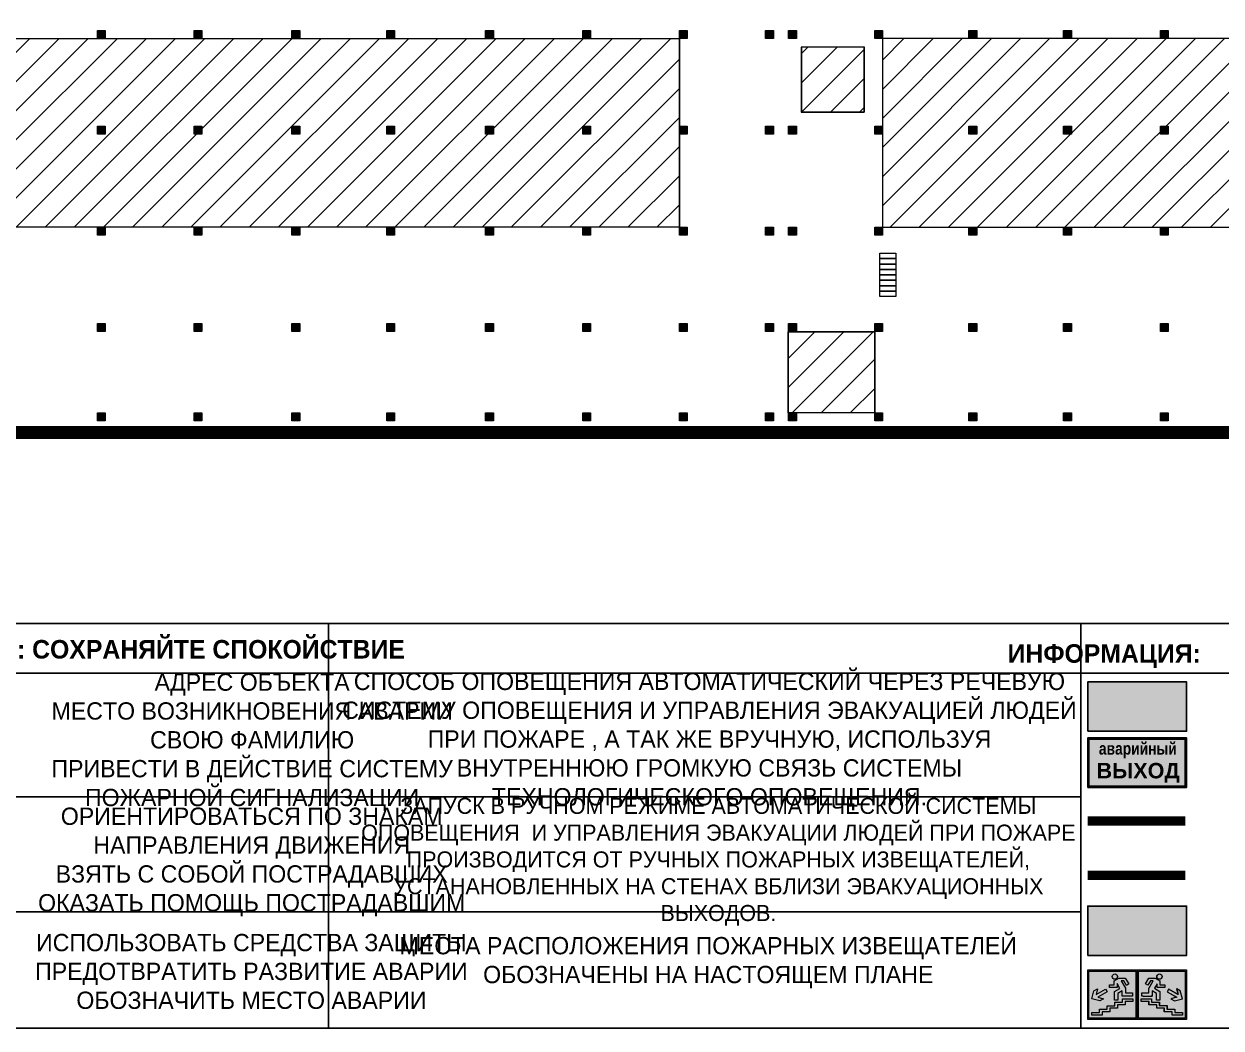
# Model space of a CAD drawing. Header units: millimetres. Extents: x 13810 to 67229, y 12374 to 21950.
# Drawn here: x 29330.1 to 29523.9, y 15361.6 to 15524 of the extents above; entities that cross this region are included whole.
import ezdxf

# ---------------------------------------------------------------- set-up
doc = ezdxf.new("R2010")
doc.units = ezdxf.units.MM
doc.linetypes.add('GOST2.303 4', pattern=[7, 5, -2, 0])
doc.layers.add('План_Штампы', color=7, linetype='Continuous')
doc.styles.add('обычный', font='arial.ttf')

# ---------------------------------------------------------------- blocks, each defined once
blk = doc.blocks.new('A$C41C009D9')
at = {"true_color": 0xffffff}
blk.add_hatch(color=7, dxfattribs=at).paths.add_polyline_path([(0, 8), (-16, 8), (-16, 0), (0, 0)])
h = blk.add_hatch(color=126)
h.dxf.hatch_style = 1
h.paths.add_polyline_path([(-15.8, 7.8), (-15.8, 0.2), (-0.2, 0.2), (-0.2, 7.8)])
at = {"color": 126}
for points in [[(-16, 0), (0, 0), (0, 8), (-16, 8)], [(-16, 0), (0, 0), (0, 8), (-16, 8)], [(-15.8, 7.8), (-0.2, 7.8), (-0.2, 0.2), (-15.8, 0.2)]]:
    blk.add_lwpolyline(points, close=True, dxfattribs=at)
at = {"color": 7, "true_color": 0xffffff, "insert": (-15.8, 7.3), "char_height": 2.5, "width": 15.5999, "attachment_point": 1, "style": 'обычный'}
blk.add_mtext('\\pi1.6133;{\\fArial|b1|i0|c204|p34;\\H0.8x;\\W0.8;аварийный\\H1.25x;\\W1;\\P\\pi1.2327;ВЫХОД}', dxfattribs=at)
blk = doc.blocks.new('A$C32E8229D')
at = {"true_color": 0xffffff}
blk.add_hatch(color=7, dxfattribs=at).paths.add_polyline_path([(0, 0), (0, -8), (16, -8), (16, 0)])
h = blk.add_hatch(color=126)
h.paths.add_polyline_path([(0.2, -0.2), (15.8, -0.2), (15.8, -7.8), (0.2, -7.8)])
h.paths.add_polyline_path([(13.49, -2.05), (12.08, -2.05), (11.37, -2.63, 0.162397), (11.29, -2.84), (11.29, -3.63), (10.35, -3.63), (10.35, -4.05), (11.68, -4.05), (11.68, -3.48), (12.26, -4.28), (11.29, -5.1), (11.29, -6.78), (11.85, -6.78), (11.85, -5.44), (12.8, -4.64), (12.8, -5.94), (14.46, -5.94), (14.46, -5.39), (13.45, -5.39), (13.45, -3.97), (12.46, -2.59), (13.15, -2.59), (13.69, -3.34), (14.18, -3)], flags=16)
h.paths.add_polyline_path([(10.74, -1.82, 1), (11.8, -1.82, 1)], flags=16)
h.paths.add_polyline_path([(9.39, -3.59), (5.99, -3.59), (6.56, -3.03), (5.91, -3.03), (5.1, -3.83), (5.91, -4.64), (6.56, -4.64), (5.99, -4.09), (9.39, -4.09)], flags=16)
h.paths.add_polyline_path([(4.29, -1.08), (1.72, -1.08), (1.72, -6.6), (4.29, -6.6)], flags=16)
at = {"color": 126}
blk.add_lwpolyline([(16, -8), (0, -8), (0, 0), (16, 0)], close=True, dxfattribs=at)
blk = doc.blocks.new('A$C7B4425F7')
at = {"true_color": 0xffffff}
blk.add_hatch(color=7, dxfattribs=at).paths.add_polyline_path([(0, 0), (-16, 0), (-16, -8), (0, -8)])
h = blk.add_hatch(color=126)
h.paths.add_polyline_path([(-0.2, -0.2), (-15.8, -0.2), (-15.8, -7.8), (-0.2, -7.8)])
h.paths.add_polyline_path([(-11.76, -2.03), (-11.76, -3.66), (-11.17, -3.66, -0.568275), (-11.17, -6.18), (-12.58, -6.18), (-12.58, -2.03)], flags=16)
h.paths.add_polyline_path([(-13.33, -4.12, -0.495768), (-13.59, -6.18), (-15.03, -6.18), (-15.03, -2.03), (-13.59, -2.03, -0.487973)], flags=16)
h.paths.add_polyline_path([(-10.25, -2.03), (-9.48, -2.03), (-9.48, -6.18), (-10.25, -6.18)], flags=16)
h.paths.add_polyline_path([(-13.84, -3.69), (-14.24, -3.69), (-14.24, -3.03), (-13.9, -3.03, -0.692621)], flags=0)
h.paths.add_polyline_path([(-9.15, -2.03), (-8.4, -2.03), (-8.04, -3.07), (-7.68, -2.03), (-6.93, -2.03), (-7.64, -4.1), (-6.93, -6.18), (-7.68, -6.18), (-8.04, -5.14), (-8.4, -6.18), (-9.15, -6.18), (-8.44, -4.1)], flags=16)
h.paths.add_polyline_path([(-11.76, -4.46), (-11.42, -4.46, -0.692621), (-11.36, -5.12), (-11.76, -5.12)], flags=0)
h.paths.add_polyline_path([(-13.9, -5.2), (-14.24, -5.2), (-14.24, -4.55), (-13.84, -4.55, -0.708038)], flags=0)
edge = h.paths.add_edge_path(flags=16)
edge.add_ellipse((-5.51, -4.08), major_axis=(0, 2.05), ratio=0.586184, start_angle=0, end_angle=360)
edge = h.paths.add_edge_path(flags=0)
edge.add_ellipse((-5.51, -4.08), major_axis=(0, 1.14), ratio=0.454828, start_angle=0, end_angle=360)
h.paths.add_polyline_path([(-4.13, -4.96, 0.377264), (-3.48, -4.52, 0.0555), (-3.16, -2.03), (-1.66, -2.03), (-1.66, -4.96), (-0.96, -4.96), (-0.96, -7.01), (-1.75, -7.01), (-1.75, -6.18), (-3.3, -6.18), (-3.3, -7.02), (-4.13, -7.02)], flags=16)
h.paths.add_polyline_path([(-2.73, -2.91), (-2.28, -2.91), (-2.28, -4.96), (-3.05, -4.96, 0.079136)], flags=0)
at = {"color": 126}
blk.add_lwpolyline([(-16, -8), (0, -8), (0, 0), (-16, 0)], close=True, dxfattribs=at)
blk = doc.blocks.new('вниз 3')
at = {"lineweight": 0, "true_color": 0xffffff}
h = blk.add_hatch(color=7, dxfattribs=at)
h.dxf.hatch_style = 1
h.paths.add_polyline_path([(40997.5, -4475.69), (40997.25, -4475.28), (40995.76, -4476.15), (40995.97, -4475.23), (40995.39, -4475.56), (40995.05, -4476.83), (40996.33, -4477.17), (40996.91, -4476.83), (40996, -4476.55)], flags=0)
h.paths.add_polyline_path([(40999.81, -4473.95), (41000.22, -4473.95), (41000.64, -4474.67), (41001.03, -4474.43), (41000.46, -4473.49), (41000.42, -4473.49), (40999.43, -4473.49), (40998.68, -4473.92), (40998.68, -4474.57), (40997.88, -4474.57), (40997.88, -4475), (40999.14, -4475), (40999.14, -4474.43), (40999.14, -4474.38), (40999.59, -4475.15), (40998.72, -4475.67), (40998.72, -4477.06), (40999.24, -4477.06), (40999.24, -4475.96), (40999.95, -4475.56), (40999.95, -4476.43), (41001.61, -4476.43), (41001.61, -4475.88), (41000.47, -4475.88), (41000.47, -4475.12)], flags=0)
h.paths.add_polyline_path([(40999.2, -4473.24, 1), (40998.35, -4473.24, 1)], flags=0)
h.paths.add_polyline_path([(41000.46, -4477.26), (41001.69, -4477.26), (41001.69, -4476.84), (41000.03, -4476.84), (41000.03, -4477.39), (40998.78, -4477.39), (40998.78, -4477.95), (40997.53, -4477.95), (40997.53, -4478.5), (40996.29, -4478.5), (40996.29, -4479.06), (40995.05, -4479.06), (40995.05, -4479.48), (40995.29, -4479.48), (40996.72, -4479.48), (40996.72, -4478.92), (40997.97, -4478.92), (40997.97, -4478.36), (40999.2, -4478.36), (40999.2, -4477.81), (41000.46, -4477.81)], flags=0)
h.paths.add_polyline_path([(41002.37, -4472.17), (40994.37, -4472.17), (40994.37, -4480.17), (41002.37, -4480.17)])
h.paths.add_polyline_path([(41002.16, -4479.96), (40994.57, -4479.96), (40994.57, -4472.37), (41002.16, -4472.37)], flags=16)
h.paths.add_polyline_path([(41001.61, -4475.88), (41001.61, -4476.43), (40999.95, -4476.43), (40999.95, -4475.56), (40999.24, -4475.96), (40999.24, -4477.06), (40998.72, -4477.06), (40998.72, -4475.67), (40999.59, -4475.15), (40999.14, -4474.38), (40999.14, -4474.43), (40999.14, -4475), (40997.88, -4475), (40997.88, -4474.57), (40998.68, -4474.57), (40998.68, -4473.92), (40999.43, -4473.49), (41000.42, -4473.49), (41000.46, -4473.49), (41001.03, -4474.43), (41000.64, -4474.67), (41000.22, -4473.95), (40999.81, -4473.95), (41000.47, -4475.12), (41000.47, -4475.88)], flags=0)
h.paths.add_polyline_path([(41001.69, -4476.84), (41001.69, -4477.26), (41000.46, -4477.26), (41000.46, -4477.81), (40999.2, -4477.81), (40999.2, -4478.36), (40997.97, -4478.36), (40997.97, -4478.92), (40996.72, -4478.92), (40996.72, -4479.48), (40995.05, -4479.48), (40995.05, -4479.06), (40996.29, -4479.06), (40996.29, -4478.5), (40997.53, -4478.5), (40997.53, -4477.95), (40998.78, -4477.95), (40998.78, -4477.39), (41000.03, -4477.39), (41000.03, -4476.84)], flags=0)
h.paths.add_polyline_path([(40998.35, -4473.24, -1), (40999.2, -4473.24, -1)], flags=0)
h.paths.add_polyline_path([(40997.5, -4475.69), (40996, -4476.55), (40996.91, -4476.83), (40996.33, -4477.17), (40995.05, -4476.83), (40995.39, -4475.56), (40995.97, -4475.23), (40995.76, -4476.15), (40997.25, -4475.28)], flags=0)
at = {"lineweight": 0}
h = blk.add_hatch(color=126, dxfattribs=at)
h.dxf.hatch_style = 1
h.paths.add_polyline_path([(41002.16, -4472.37), (40994.57, -4472.37), (40994.57, -4479.96), (41002.16, -4479.96)])
h.paths.add_polyline_path([(40995.97, -4475.23), (40995.76, -4476.15), (40997.25, -4475.28), (40997.5, -4475.69), (40996, -4476.55), (40996.91, -4476.83), (40996.33, -4477.17), (40995.05, -4476.83), (40995.39, -4475.56)], flags=16)
h.paths.add_polyline_path([(40997.88, -4474.57), (40998.68, -4474.57), (40998.68, -4473.92), (40999.43, -4473.49), (41000.42, -4473.49), (41000.46, -4473.49), (41001.03, -4474.43), (41000.64, -4474.67), (41000.22, -4473.95), (40999.81, -4473.95), (41000.47, -4475.12), (41000.47, -4475.88), (41001.61, -4475.88), (41001.61, -4476.43), (40999.95, -4476.43), (40999.95, -4475.56), (40999.24, -4475.96), (40999.24, -4477.06), (40998.72, -4477.06), (40998.72, -4475.67), (40999.59, -4475.15), (40999.14, -4474.38), (40999.14, -4474.43), (40999.14, -4475), (40997.88, -4475)], flags=16)
h.paths.add_polyline_path([(40998.35, -4473.24, -1), (40999.2, -4473.24, -1)], flags=16)
h.paths.add_polyline_path([(40997.53, -4477.95), (40998.78, -4477.95), (40998.78, -4477.39), (41000.03, -4477.39), (41000.03, -4476.84), (41001.69, -4476.84), (41001.69, -4477.26), (41000.46, -4477.26), (41000.46, -4477.81), (40999.2, -4477.81), (40999.2, -4478.36), (40997.97, -4478.36), (40997.97, -4478.92), (40996.72, -4478.92), (40996.72, -4479.48), (40995.05, -4479.48), (40995.05, -4479.06), (40996.29, -4479.06), (40996.29, -4478.5), (40997.53, -4478.5)], flags=16)
at = {"lineweight": 0, "true_color": 0xffffff}
h = blk.add_hatch(color=7, dxfattribs=at)
h.dxf.hatch_style = 1
h.paths.add_polyline_path([(40999.2, -4473.24, 1), (40998.35, -4473.24, 1)])
h.paths.add_polyline_path([(40999.81, -4473.95), (41000.22, -4473.95), (41000.64, -4474.67), (41001.03, -4474.43), (41000.46, -4473.49), (41000.42, -4473.49), (40999.43, -4473.49), (40998.68, -4473.92), (40998.68, -4474.57), (40997.88, -4474.57), (40997.88, -4475), (40999.14, -4475), (40999.14, -4474.43), (40999.14, -4474.38), (40999.59, -4475.15), (40998.72, -4475.67), (40998.72, -4477.06), (40999.24, -4477.06), (40999.24, -4475.96), (40999.95, -4475.56), (40999.95, -4476.43), (41001.61, -4476.43), (41001.61, -4475.88), (41000.47, -4475.88), (41000.47, -4475.12)])
h.paths.add_polyline_path([(40999.2, -4477.81), (41000.46, -4477.81), (41000.46, -4477.26), (41001.69, -4477.26), (41001.69, -4476.84), (41000.03, -4476.84), (41000.03, -4477.39), (40998.78, -4477.39), (40998.78, -4477.95), (40997.53, -4477.95), (40997.53, -4478.5), (40996.29, -4478.5), (40996.29, -4479.06), (40995.05, -4479.06), (40995.05, -4479.48), (40995.29, -4479.48), (40996.72, -4479.48), (40996.72, -4478.92), (40997.97, -4478.92), (40997.97, -4478.36), (40999.2, -4478.36)])
h.paths.add_polyline_path([(40997.5, -4475.69), (40997.25, -4475.28), (40995.76, -4476.15), (40995.97, -4475.23), (40995.39, -4475.56), (40995.05, -4476.83), (40996.33, -4477.17), (40996.91, -4476.83), (40996, -4476.55)])
at = {"color": 126, "lineweight": 0}
for points in [[(40994.37, -4472.17), (41002.37, -4472.17), (41002.37, -4480.17), (40994.37, -4480.17)], [(40994.57, -4472.37), (41002.16, -4472.37), (41002.16, -4479.96), (40994.57, -4479.96)]]:
    blk.add_lwpolyline(points, close=True, dxfattribs=at)
for points in [[(40999.14, -4474.43), (40999.14, -4475), (40997.88, -4475), (40997.88, -4474.57), (40998.68, -4474.57), (40998.68, -4473.92), (40999.43, -4473.49), (41000.42, -4473.49), (41000.46, -4473.49), (41001.03, -4474.43), (41000.64, -4474.67), (41000.22, -4473.95), (40999.81, -4473.95), (41000.47, -4475.12), (41000.47, -4475.88), (41001.61, -4475.88), (41001.61, -4476.43), (40999.95, -4476.43), (40999.95, -4475.56), (40999.24, -4475.96), (40999.24, -4477.06), (40998.72, -4477.06), (40998.72, -4475.67), (40999.59, -4475.15), (40999.14, -4474.38), (40999.14, -4474.43)], [(40995.05, -4476.83), (40995.39, -4475.56), (40995.97, -4475.23), (40995.76, -4476.15), (40997.25, -4475.28), (40997.5, -4475.69), (40996, -4476.55), (40996.91, -4476.83), (40996.33, -4477.17), (40995.05, -4476.83)], [(40995.29, -4479.48), (40995.05, -4479.48), (40995.05, -4479.06), (40996.29, -4479.06), (40996.29, -4478.5), (40997.53, -4478.5), (40997.53, -4477.95), (40998.78, -4477.95), (40998.78, -4477.39), (41000.03, -4477.39), (41000.03, -4476.84), (41001.69, -4476.84), (41001.69, -4477.26), (41000.46, -4477.26), (41000.46, -4477.81), (40999.2, -4477.81), (40999.2, -4478.36), (40997.97, -4478.36), (40997.97, -4478.92), (40996.72, -4478.92), (40996.72, -4479.48), (40995.05, -4479.48)]]:
    blk.add_lwpolyline(points, dxfattribs=at)
blk.add_circle((40998.77, -4473.24), 0.426, dxfattribs=at)
blk = doc.blocks.new('вниз')
at = {"lineweight": 0, "true_color": 0xffffff}
h = blk.add_hatch(color=7, dxfattribs=at)
h.dxf.hatch_style = 1
h.paths.add_polyline_path([(40994.51, -4472.22), (40986.51, -4472.22), (40986.51, -4480.22), (40994.51, -4480.22)])
h.paths.add_polyline_path([(40994.31, -4472.42), (40994.31, -4480.01), (40986.71, -4480.01), (40986.71, -4472.42)], flags=16)
h.paths.add_polyline_path([(40988.43, -4473.53), (40989.43, -4473.53), (40990.19, -4473.96), (40990.19, -4474.6), (40991, -4474.6), (40991, -4475.06), (40989.73, -4475.06), (40989.73, -4474.46), (40989.3, -4475.18), (40990.17, -4475.7), (40990.17, -4477.11), (40989.63, -4477.11), (40989.63, -4476.01), (40988.94, -4475.59), (40988.94, -4476.46), (40988.94, -4476.46), (40987.47, -4476.46), (40987.26, -4476.46), (40987.26, -4475.92), (40988.4, -4475.92), (40988.4, -4475.2), (40989.1, -4473.99), (40988.66, -4473.99), (40988.24, -4474.7), (40987.86, -4474.47), (40988.41, -4473.56)], flags=0)
h.paths.add_polyline_path([(40990.55, -4473.29, -1), (40989.69, -4473.29, -1)], flags=0)
h.paths.add_polyline_path([(40988.85, -4476.89), (40988.85, -4477.43), (40990.1, -4477.43), (40990.1, -4477.99), (40991.34, -4477.99), (40991.34, -4478.54), (40992.59, -4478.54), (40992.59, -4479.09), (40993.83, -4479.09), (40993.83, -4479.52), (40992.17, -4479.52), (40992.17, -4478.97), (40990.91, -4478.97), (40990.91, -4478.41), (40989.68, -4478.41), (40989.68, -4477.86), (40988.43, -4477.86), (40988.43, -4477.31), (40987.6, -4477.31), (40987.18, -4477.31), (40987.18, -4476.89)], flags=0)
h.paths.add_polyline_path([(40991.61, -4475.33), (40993.12, -4476.2), (40992.9, -4475.27), (40993.48, -4475.6), (40993.83, -4476.88), (40992.56, -4477.22), (40991.97, -4476.88), (40992.9, -4476.61), (40991.38, -4475.74), (40991.58, -4475.39)], flags=0)
h.paths.add_polyline_path([(40990.19, -4473.96), (40989.43, -4473.53), (40988.43, -4473.53), (40988.41, -4473.56), (40987.86, -4474.47), (40988.24, -4474.7), (40988.66, -4473.99), (40989.1, -4473.99), (40988.4, -4475.2), (40988.4, -4475.92), (40987.26, -4475.92), (40987.26, -4476.46), (40987.47, -4476.46), (40988.94, -4476.46), (40988.94, -4476.27), (40988.94, -4475.59), (40989.63, -4476.01), (40989.63, -4477.11), (40990.17, -4477.11), (40990.17, -4475.7), (40989.3, -4475.18), (40989.73, -4474.46), (40989.73, -4475.06), (40991, -4475.06), (40991, -4474.6), (40990.19, -4474.6)], flags=0)
h.paths.add_polyline_path([(40990.55, -4473.29, 1), (40989.69, -4473.29, 1)], flags=0)
h.paths.add_polyline_path([(40991.61, -4475.33), (40991.58, -4475.39), (40991.38, -4475.74), (40992.9, -4476.61), (40991.97, -4476.88), (40992.56, -4477.22), (40993.83, -4476.88), (40993.48, -4475.6), (40992.9, -4475.27), (40993.12, -4476.2)], flags=0)
h.paths.add_polyline_path([(40990.1, -4477.43), (40988.85, -4477.43), (40988.85, -4476.89), (40987.18, -4476.89), (40987.18, -4477.31), (40987.6, -4477.31), (40988.43, -4477.31), (40988.43, -4477.86), (40989.68, -4477.86), (40989.68, -4478.41), (40990.91, -4478.41), (40990.91, -4478.97), (40992.17, -4478.97), (40992.17, -4479.52), (40993.83, -4479.52), (40993.83, -4479.09), (40992.59, -4479.09), (40992.59, -4478.54), (40991.34, -4478.54), (40991.34, -4477.99), (40990.1, -4477.99)], flags=0)
at = {"lineweight": 0}
h = blk.add_hatch(color=126, dxfattribs=at)
h.dxf.hatch_style = 1
h.paths.add_polyline_path([(40994.31, -4472.42), (40986.71, -4472.42), (40986.71, -4480.01), (40994.31, -4480.01)])
h.paths.add_polyline_path([(40988.43, -4473.53), (40989.43, -4473.53), (40990.19, -4473.96), (40990.19, -4474.6), (40991, -4474.6), (40991, -4475.06), (40989.73, -4475.06), (40989.73, -4474.46), (40989.3, -4475.18), (40990.17, -4475.7), (40990.17, -4477.11), (40989.63, -4477.11), (40989.63, -4476.01), (40988.94, -4475.59), (40988.94, -4476.46), (40988.94, -4476.46), (40987.47, -4476.46), (40987.26, -4476.46), (40987.26, -4475.92), (40988.4, -4475.92), (40988.4, -4475.2), (40989.1, -4473.99), (40988.66, -4473.99), (40988.24, -4474.7), (40987.86, -4474.47), (40988.41, -4473.56)], flags=16)
h.paths.add_polyline_path([(40990.55, -4473.29, -1), (40989.69, -4473.29, -1)], flags=16)
h.paths.add_polyline_path([(40988.85, -4476.89), (40988.85, -4477.43), (40990.1, -4477.43), (40990.1, -4477.99), (40991.34, -4477.99), (40991.34, -4478.54), (40992.59, -4478.54), (40992.59, -4479.09), (40993.83, -4479.09), (40993.83, -4479.52), (40992.17, -4479.52), (40992.17, -4478.97), (40990.91, -4478.97), (40990.91, -4478.41), (40989.68, -4478.41), (40989.68, -4477.86), (40988.43, -4477.86), (40988.43, -4477.31), (40987.6, -4477.31), (40987.18, -4477.31), (40987.18, -4476.89)], flags=16)
h.paths.add_polyline_path([(40991.61, -4475.33), (40993.12, -4476.2), (40992.9, -4475.27), (40993.48, -4475.6), (40993.83, -4476.88), (40992.56, -4477.22), (40991.97, -4476.88), (40992.9, -4476.61), (40991.38, -4475.74), (40991.58, -4475.39)], flags=16)
at = {"lineweight": 0, "true_color": 0xffffff}
h = blk.add_hatch(color=7, dxfattribs=at)
h.dxf.hatch_style = 1
h.paths.add_polyline_path([(40989.73, -4474.46), (40989.73, -4475.06), (40991, -4475.06), (40991, -4474.6), (40990.19, -4474.6), (40990.19, -4473.96), (40989.43, -4473.53), (40988.43, -4473.53), (40988.41, -4473.56), (40987.86, -4474.47), (40988.24, -4474.7), (40988.66, -4473.99), (40989.1, -4473.99), (40988.4, -4475.2), (40988.4, -4475.92), (40987.26, -4475.92), (40987.26, -4476.46), (40987.47, -4476.46), (40988.94, -4476.46), (40988.94, -4475.59), (40989.63, -4476.01), (40989.63, -4477.11), (40990.17, -4477.11), (40990.17, -4475.7), (40989.3, -4475.18)])
h.paths.add_polyline_path([(40989.69, -4473.29, 1), (40990.55, -4473.29, 1)])
h.paths.add_polyline_path([(40991.61, -4475.33), (40991.58, -4475.39), (40991.38, -4475.74), (40992.9, -4476.61), (40991.97, -4476.88), (40992.56, -4477.22), (40993.83, -4476.88), (40993.48, -4475.6), (40992.9, -4475.27), (40993.12, -4476.2)])
h.paths.add_polyline_path([(40990.1, -4477.43), (40988.85, -4477.43), (40988.85, -4476.89), (40987.18, -4476.89), (40987.18, -4477.31), (40987.6, -4477.31), (40988.43, -4477.31), (40988.43, -4477.86), (40989.68, -4477.86), (40989.68, -4478.41), (40990.91, -4478.41), (40990.91, -4478.97), (40992.17, -4478.97), (40992.17, -4479.52), (40993.83, -4479.52), (40993.83, -4479.09), (40992.59, -4479.09), (40992.59, -4478.54), (40991.34, -4478.54), (40991.34, -4477.99), (40990.1, -4477.99)])
at = {"color": 126, "lineweight": 0}
for points in [[(40986.51, -4472.22), (40994.51, -4472.22), (40994.51, -4480.22), (40986.51, -4480.22)], [(40986.71, -4472.42), (40994.31, -4472.42), (40994.31, -4480.01), (40986.71, -4480.01)]]:
    blk.add_lwpolyline(points, close=True, dxfattribs=at)
for points in [[(40987.47, -4476.46), (40987.26, -4476.46), (40987.26, -4475.92), (40988.4, -4475.92), (40988.4, -4475.2), (40989.1, -4473.99), (40988.66, -4473.99), (40988.24, -4474.7), (40987.86, -4474.47), (40988.41, -4473.56), (40988.43, -4473.53), (40989.43, -4473.53), (40990.19, -4473.96), (40990.19, -4474.6), (40991, -4474.6), (40991, -4475.06), (40989.73, -4475.06), (40989.73, -4474.46), (40989.3, -4475.18), (40990.17, -4475.7), (40990.17, -4477.11), (40989.63, -4477.11), (40989.63, -4476.01), (40988.94, -4475.59), (40988.94, -4476.46)], [(40987.47, -4476.46), (40988.94, -4476.46), (40988.94, -4476.27)], [(40991.58, -4475.39), (40991.38, -4475.74), (40992.9, -4476.61), (40991.97, -4476.88), (40992.56, -4477.22), (40993.83, -4476.88), (40993.48, -4475.6), (40992.9, -4475.27), (40993.12, -4476.2), (40991.61, -4475.33), (40991.58, -4475.39)], [(40987.6, -4477.31), (40987.18, -4477.31), (40987.18, -4476.89), (40988.85, -4476.89), (40988.85, -4477.43), (40990.1, -4477.43), (40990.1, -4477.99), (40991.34, -4477.99), (40991.34, -4478.54), (40992.59, -4478.54), (40992.59, -4479.09), (40993.83, -4479.09), (40993.83, -4479.52), (40992.17, -4479.52), (40992.17, -4478.97), (40990.91, -4478.97), (40990.91, -4478.41), (40989.68, -4478.41), (40989.68, -4477.86), (40988.43, -4477.86), (40988.43, -4477.31), (40987.6, -4477.31)]]:
    blk.add_lwpolyline(points, dxfattribs=at)
blk.add_circle((40990.12, -4473.29), 0.432, dxfattribs=at)

msp = doc.modelspace()

# ---------------------------------------------------------------- hatches: boundary and pattern name
at = {"lineweight": 0, "true_color": 0x000000}
h = msp.add_hatch(dxfattribs=at)
h.set_pattern_fill('ANSI31', color=18, scale=1.05, angle=180)
h.set_pattern_definition([(225, (46320.227, 24066.8712), (2.35731723, -2.35731723), [])])
h.paths.add_polyline_path([(29612.09, 15475.53), (29612.09, 15463.7), (29625.72, 15463.7), (29625.72, 15475.53)])
h.paths.add_polyline_path([(29625.72, 15569.42), (29625.72, 15601.91), (29592.83, 15601.91), (29592.83, 15569.42)])
h.paths.add_polyline_path([(29561.74, 15463.34), (29575.34, 15463.34), (29575.34, 15475.53), (29561.74, 15475.53)])
h.paths.add_polyline_path([(29469.05, 15521.67), (29469.05, 15491.13), (29561.74, 15491.13), (29561.74, 15521.67)])
h.paths.add_polyline_path([(29467.76, 15461.12), (29467.76, 15474.24), (29453.81, 15474.24), (29453.81, 15461.12)])
h.paths.add_polyline_path([(29455.93, 15520.28), (29455.93, 15509.78), (29466.09, 15509.78), (29466.09, 15520.28)])
h.paths.add_polyline_path([(29454.77, 15572.07), (29466.59, 15572.07), (29466.59, 15583.3), (29454.77, 15583.3)])
h.paths.add_polyline_path([(29454.77, 15603.15), (29466.59, 15603.15), (29466.59, 15614.39), (29454.77, 15614.39)])
h.paths.add_polyline_path([(29343.26, 15600.61), (29343.26, 15570.71), (29436.15, 15570.71), (29436.15, 15600.61)])
h.paths.add_polyline_path([(29327.99, 15521.67), (29327.99, 15491.13), (29436.15, 15491.13), (29436.15, 15521.67)])
h.paths.add_polyline_path([(29279.99, 15491.13), (29294.84, 15491.13), (29294.84, 15521.67), (29279.99, 15521.67)])
h.paths.add_polyline_path([(29202.12, 15600.61), (29202.12, 15570.71), (29294.84, 15570.71), (29294.84, 15600.61)])
at = {"lineweight": 0}
h = msp.add_hatch(color=256, dxfattribs=at)
h.dxf.hatch_style = 1
h.paths.add_polyline_path([(29342.03, 15522.98), (29342.03, 15521.68), (29343.31, 15521.68), (29343.31, 15522.98)])
h = msp.add_hatch(color=256, dxfattribs=at)
h.dxf.hatch_style = 1
h.paths.add_polyline_path([(29357.67, 15522.98), (29357.67, 15521.68), (29358.95, 15521.68), (29358.95, 15522.98)])
h = msp.add_hatch(color=256, dxfattribs=at)
h.dxf.hatch_style = 1
h.paths.add_polyline_path([(29373.49, 15522.98), (29373.49, 15521.68), (29374.77, 15521.68), (29374.77, 15522.98)])
h = msp.add_hatch(color=256, dxfattribs=at)
h.dxf.hatch_style = 1
h.paths.add_polyline_path([(29388.85, 15522.98), (29388.85, 15521.68), (29390.13, 15521.68), (29390.13, 15522.98)])
h = msp.add_hatch(color=256, dxfattribs=at)
h.dxf.hatch_style = 1
h.paths.add_polyline_path([(29404.82, 15522.98), (29404.82, 15521.68), (29406.11, 15521.68), (29406.11, 15522.98)])
h = msp.add_hatch(color=256, dxfattribs=at)
h.dxf.hatch_style = 1
h.paths.add_polyline_path([(29420.57, 15522.98), (29420.57, 15521.68), (29421.85, 15521.68), (29421.85, 15522.98)])
h = msp.add_hatch(color=256, dxfattribs=at)
h.dxf.hatch_style = 1
h.paths.add_polyline_path([(29436.2, 15522.98), (29436.2, 15521.68), (29437.48, 15521.68), (29437.48, 15522.98)])
h = msp.add_hatch(color=256, dxfattribs=at)
h.dxf.hatch_style = 1
h.paths.add_polyline_path([(29450.16, 15522.98), (29450.16, 15521.68), (29451.44, 15521.68), (29451.44, 15522.98)])
h = msp.add_hatch(color=256, dxfattribs=at)
h.dxf.hatch_style = 1
h.paths.add_polyline_path([(29453.86, 15522.98), (29453.86, 15521.68), (29455.14, 15521.68), (29455.14, 15522.98)])
h = msp.add_hatch(color=256, dxfattribs=at)
h.dxf.hatch_style = 1
h.paths.add_polyline_path([(29467.81, 15522.98), (29467.81, 15521.68), (29469.1, 15521.68), (29469.1, 15522.98)])
h = msp.add_hatch(color=256, dxfattribs=at)
h.dxf.hatch_style = 1
h.paths.add_polyline_path([(29483.06, 15522.98), (29483.06, 15521.68), (29484.34, 15521.68), (29484.34, 15522.98)])
h = msp.add_hatch(color=256, dxfattribs=at)
h.dxf.hatch_style = 1
h.paths.add_polyline_path([(29498.39, 15522.98), (29498.39, 15521.68), (29499.67, 15521.68), (29499.67, 15522.98)])
h = msp.add_hatch(color=256, dxfattribs=at)
h.dxf.hatch_style = 1
h.paths.add_polyline_path([(29514.05, 15522.98), (29514.05, 15521.68), (29515.33, 15521.68), (29515.33, 15522.98)])
h = msp.add_hatch(color=256, dxfattribs=at)
h.dxf.hatch_style = 1
h.paths.add_polyline_path([(29342.03, 15507.49), (29342.03, 15506.19), (29343.31, 15506.19), (29343.31, 15507.49)])
h = msp.add_hatch(color=256, dxfattribs=at)
h.dxf.hatch_style = 1
h.paths.add_polyline_path([(29357.67, 15507.49), (29357.67, 15506.19), (29358.95, 15506.19), (29358.95, 15507.49)])
h = msp.add_hatch(color=256, dxfattribs=at)
h.dxf.hatch_style = 1
h.paths.add_polyline_path([(29373.49, 15507.49), (29373.49, 15506.19), (29374.77, 15506.19), (29374.77, 15507.49)])
h = msp.add_hatch(color=256, dxfattribs=at)
h.dxf.hatch_style = 1
h.paths.add_polyline_path([(29388.85, 15507.49), (29388.85, 15506.19), (29390.13, 15506.19), (29390.13, 15507.49)])
h = msp.add_hatch(color=256, dxfattribs=at)
h.dxf.hatch_style = 1
h.paths.add_polyline_path([(29404.82, 15507.49), (29404.82, 15506.19), (29406.11, 15506.19), (29406.11, 15507.49)])
h = msp.add_hatch(color=256, dxfattribs=at)
h.dxf.hatch_style = 1
h.paths.add_polyline_path([(29420.57, 15507.49), (29420.57, 15506.19), (29421.85, 15506.19), (29421.85, 15507.49)])
h = msp.add_hatch(color=256, dxfattribs=at)
h.dxf.hatch_style = 1
h.paths.add_polyline_path([(29436.2, 15507.49), (29436.2, 15506.19), (29437.48, 15506.19), (29437.48, 15507.49)])
h = msp.add_hatch(color=256, dxfattribs=at)
h.dxf.hatch_style = 1
h.paths.add_polyline_path([(29450.16, 15507.49), (29450.16, 15506.19), (29451.44, 15506.19), (29451.44, 15507.49)])
h = msp.add_hatch(color=256, dxfattribs=at)
h.dxf.hatch_style = 1
h.paths.add_polyline_path([(29453.86, 15507.49), (29453.86, 15506.19), (29455.14, 15506.19), (29455.14, 15507.49)])
h = msp.add_hatch(color=256, dxfattribs=at)
h.dxf.hatch_style = 1
h.paths.add_polyline_path([(29467.81, 15507.49), (29467.81, 15506.19), (29469.1, 15506.19), (29469.1, 15507.49)])
h = msp.add_hatch(color=256, dxfattribs=at)
h.dxf.hatch_style = 1
h.paths.add_polyline_path([(29483.06, 15507.49), (29483.06, 15506.19), (29484.34, 15506.19), (29484.34, 15507.49)])
h = msp.add_hatch(color=256, dxfattribs=at)
h.dxf.hatch_style = 1
h.paths.add_polyline_path([(29498.39, 15507.49), (29498.39, 15506.19), (29499.67, 15506.19), (29499.67, 15507.49)])
h = msp.add_hatch(color=256, dxfattribs=at)
h.dxf.hatch_style = 1
h.paths.add_polyline_path([(29514.05, 15507.49), (29514.05, 15506.19), (29515.33, 15506.19), (29515.33, 15507.49)])
h = msp.add_hatch(color=256, dxfattribs=at)
h.dxf.hatch_style = 1
h.paths.add_polyline_path([(29342.03, 15491.13), (29342.03, 15489.84), (29343.31, 15489.84), (29343.31, 15491.13)])
h = msp.add_hatch(color=256, dxfattribs=at)
h.dxf.hatch_style = 1
h.paths.add_polyline_path([(29357.67, 15491.13), (29357.67, 15489.84), (29358.95, 15489.84), (29358.95, 15491.13)])
h = msp.add_hatch(color=256, dxfattribs=at)
h.dxf.hatch_style = 1
h.paths.add_polyline_path([(29373.49, 15491.13), (29373.49, 15489.84), (29374.77, 15489.84), (29374.77, 15491.13)])
h = msp.add_hatch(color=256, dxfattribs=at)
h.dxf.hatch_style = 1
h.paths.add_polyline_path([(29388.85, 15491.13), (29388.85, 15489.84), (29390.13, 15489.84), (29390.13, 15491.13)])
h = msp.add_hatch(color=256, dxfattribs=at)
h.dxf.hatch_style = 1
h.paths.add_polyline_path([(29404.82, 15491.13), (29404.82, 15489.84), (29406.11, 15489.84), (29406.11, 15491.13)])
h = msp.add_hatch(color=256, dxfattribs=at)
h.dxf.hatch_style = 1
h.paths.add_polyline_path([(29420.57, 15491.13), (29420.57, 15489.84), (29421.85, 15489.84), (29421.85, 15491.13)])
h = msp.add_hatch(color=256, dxfattribs=at)
h.dxf.hatch_style = 1
h.paths.add_polyline_path([(29436.2, 15491.13), (29436.2, 15489.84), (29437.48, 15489.84), (29437.48, 15491.13)])
h = msp.add_hatch(color=256, dxfattribs=at)
h.dxf.hatch_style = 1
h.paths.add_polyline_path([(29450.16, 15491.13), (29450.16, 15489.84), (29451.44, 15489.84), (29451.44, 15491.13)])
h = msp.add_hatch(color=256, dxfattribs=at)
h.dxf.hatch_style = 1
h.paths.add_polyline_path([(29453.86, 15491.13), (29453.86, 15489.84), (29455.14, 15489.84), (29455.14, 15491.13)])
h = msp.add_hatch(color=256, dxfattribs=at)
h.dxf.hatch_style = 1
h.paths.add_polyline_path([(29467.81, 15491.13), (29467.81, 15489.84), (29469.1, 15489.84), (29469.1, 15491.13)])
h = msp.add_hatch(color=256, dxfattribs=at)
h.dxf.hatch_style = 1
h.paths.add_polyline_path([(29483.06, 15491.13), (29483.06, 15489.84), (29484.34, 15489.84), (29484.34, 15491.13)])
h = msp.add_hatch(color=256, dxfattribs=at)
h.dxf.hatch_style = 1
h.paths.add_polyline_path([(29498.39, 15491.13), (29498.39, 15489.84), (29499.67, 15489.84), (29499.67, 15491.13)])
h = msp.add_hatch(color=256, dxfattribs=at)
h.dxf.hatch_style = 1
h.paths.add_polyline_path([(29514.05, 15491.13), (29514.05, 15489.84), (29515.33, 15489.84), (29515.33, 15491.13)])
h = msp.add_hatch(color=256, dxfattribs=at)
h.dxf.hatch_style = 1
h.paths.add_polyline_path([(29342.03, 15475.54), (29342.03, 15474.25), (29343.31, 15474.25), (29343.31, 15475.54)])
h = msp.add_hatch(color=256, dxfattribs=at)
h.dxf.hatch_style = 1
h.paths.add_polyline_path([(29357.67, 15475.54), (29357.67, 15474.25), (29358.95, 15474.25), (29358.95, 15475.54)])
h = msp.add_hatch(color=256, dxfattribs=at)
h.dxf.hatch_style = 1
h.paths.add_polyline_path([(29373.49, 15475.54), (29373.49, 15474.25), (29374.77, 15474.25), (29374.77, 15475.54)])
h = msp.add_hatch(color=256, dxfattribs=at)
h.dxf.hatch_style = 1
h.paths.add_polyline_path([(29388.85, 15475.54), (29388.85, 15474.25), (29390.13, 15474.25), (29390.13, 15475.54)])
h = msp.add_hatch(color=256, dxfattribs=at)
h.dxf.hatch_style = 1
h.paths.add_polyline_path([(29404.82, 15475.54), (29404.82, 15474.25), (29406.11, 15474.25), (29406.11, 15475.54)])
h = msp.add_hatch(color=256, dxfattribs=at)
h.dxf.hatch_style = 1
h.paths.add_polyline_path([(29420.57, 15475.54), (29420.57, 15474.25), (29421.85, 15474.25), (29421.85, 15475.54)])
h = msp.add_hatch(color=256, dxfattribs=at)
h.dxf.hatch_style = 1
h.paths.add_polyline_path([(29436.2, 15475.54), (29436.2, 15474.25), (29437.48, 15474.25), (29437.48, 15475.54)])
h = msp.add_hatch(color=256, dxfattribs=at)
h.dxf.hatch_style = 1
h.paths.add_polyline_path([(29450.16, 15475.54), (29450.16, 15474.25), (29451.44, 15474.25), (29451.44, 15475.54)])
h = msp.add_hatch(color=256, dxfattribs=at)
h.dxf.hatch_style = 1
h.paths.add_polyline_path([(29453.86, 15475.54), (29453.86, 15474.25), (29455.14, 15474.25), (29455.14, 15475.54)])
h = msp.add_hatch(color=256, dxfattribs=at)
h.dxf.hatch_style = 1
h.paths.add_polyline_path([(29467.81, 15475.54), (29467.81, 15474.25), (29469.1, 15474.25), (29469.1, 15475.54)])
h = msp.add_hatch(color=256, dxfattribs=at)
h.dxf.hatch_style = 1
h.paths.add_polyline_path([(29483.06, 15475.54), (29483.06, 15474.25), (29484.34, 15474.25), (29484.34, 15475.54)])
h = msp.add_hatch(color=256, dxfattribs=at)
h.dxf.hatch_style = 1
h.paths.add_polyline_path([(29498.39, 15475.54), (29498.39, 15474.25), (29499.67, 15474.25), (29499.67, 15475.54)])
h = msp.add_hatch(color=256, dxfattribs=at)
h.dxf.hatch_style = 1
h.paths.add_polyline_path([(29514.05, 15475.54), (29514.05, 15474.25), (29515.33, 15474.25), (29515.33, 15475.54)])
h = msp.add_hatch(color=256, dxfattribs=at)
h.dxf.hatch_style = 1
h.paths.add_polyline_path([(29342.03, 15461.13), (29342.03, 15459.84), (29343.31, 15459.84), (29343.31, 15461.13)])
h = msp.add_hatch(color=256, dxfattribs=at)
h.dxf.hatch_style = 1
h.paths.add_polyline_path([(29357.67, 15461.13), (29357.67, 15459.84), (29358.95, 15459.84), (29358.95, 15461.13)])
h = msp.add_hatch(color=256, dxfattribs=at)
h.dxf.hatch_style = 1
h.paths.add_polyline_path([(29373.49, 15461.13), (29373.49, 15459.84), (29374.77, 15459.84), (29374.77, 15461.13)])
h = msp.add_hatch(color=256, dxfattribs=at)
h.dxf.hatch_style = 1
h.paths.add_polyline_path([(29388.85, 15461.13), (29388.85, 15459.84), (29390.13, 15459.84), (29390.13, 15461.13)])
h = msp.add_hatch(color=256, dxfattribs=at)
h.dxf.hatch_style = 1
h.paths.add_polyline_path([(29404.82, 15461.13), (29404.82, 15459.84), (29406.11, 15459.84), (29406.11, 15461.13)])
h = msp.add_hatch(color=256, dxfattribs=at)
h.dxf.hatch_style = 1
h.paths.add_polyline_path([(29420.57, 15461.13), (29420.57, 15459.84), (29421.85, 15459.84), (29421.85, 15461.13)])
h = msp.add_hatch(color=256, dxfattribs=at)
h.dxf.hatch_style = 1
h.paths.add_polyline_path([(29436.2, 15461.13), (29436.2, 15459.84), (29437.48, 15459.84), (29437.48, 15461.13)])
h = msp.add_hatch(color=256, dxfattribs=at)
h.dxf.hatch_style = 1
h.paths.add_polyline_path([(29450.16, 15461.13), (29450.16, 15459.84), (29451.44, 15459.84), (29451.44, 15461.13)])
h = msp.add_hatch(color=256, dxfattribs=at)
h.dxf.hatch_style = 1
h.paths.add_polyline_path([(29453.86, 15461.13), (29453.86, 15459.84), (29455.14, 15459.84), (29455.14, 15461.13)])
h = msp.add_hatch(color=256, dxfattribs=at)
h.dxf.hatch_style = 1
h.paths.add_polyline_path([(29467.81, 15461.13), (29467.81, 15459.84), (29469.1, 15459.84), (29469.1, 15461.13)])
h = msp.add_hatch(color=256, dxfattribs=at)
h.dxf.hatch_style = 1
h.paths.add_polyline_path([(29483.06, 15461.13), (29483.06, 15459.84), (29484.34, 15459.84), (29484.34, 15461.13)])
h = msp.add_hatch(color=256, dxfattribs=at)
h.dxf.hatch_style = 1
h.paths.add_polyline_path([(29498.39, 15461.13), (29498.39, 15459.84), (29499.67, 15459.84), (29499.67, 15461.13)])
h = msp.add_hatch(color=256, dxfattribs=at)
h.dxf.hatch_style = 1
h.paths.add_polyline_path([(29514.05, 15461.13), (29514.05, 15459.84), (29515.33, 15459.84), (29515.33, 15461.13)])

# ---------------------------------------------------------------- linework, layer by layer
for points in [[(29343.31, 15521.68), (29342.03, 15521.68), (29342.03, 15522.98), (29343.31, 15522.98)], [(29358.95, 15521.68), (29357.67, 15521.68), (29357.67, 15522.98), (29358.95, 15522.98)], [(29374.77, 15521.68), (29373.49, 15521.68), (29373.49, 15522.98), (29374.77, 15522.98)], [(29390.13, 15521.68), (29388.85, 15521.68), (29388.85, 15522.98), (29390.13, 15522.98)], [(29406.11, 15521.68), (29404.82, 15521.68), (29404.82, 15522.98), (29406.11, 15522.98)], [(29421.85, 15521.68), (29420.57, 15521.68), (29420.57, 15522.98), (29421.85, 15522.98)], [(29437.48, 15521.68), (29436.2, 15521.68), (29436.2, 15522.98), (29437.48, 15522.98)], [(29451.44, 15521.68), (29450.16, 15521.68), (29450.16, 15522.98), (29451.44, 15522.98)], [(29455.14, 15521.68), (29453.86, 15521.68), (29453.86, 15522.98), (29455.14, 15522.98)], [(29469.1, 15521.68), (29467.81, 15521.68), (29467.81, 15522.98), (29469.1, 15522.98)], [(29484.34, 15521.68), (29483.06, 15521.68), (29483.06, 15522.98), (29484.34, 15522.98)], [(29499.67, 15521.68), (29498.39, 15521.68), (29498.39, 15522.98), (29499.67, 15522.98)], [(29515.33, 15521.68), (29514.05, 15521.68), (29514.05, 15522.98), (29515.33, 15522.98)], [(29436.15, 15491.13), (29327.99, 15491.13), (29327.99, 15521.67), (29436.15, 15521.67)], [(29436.2, 15491.13), (29328.04, 15491.13), (29328.04, 15521.68), (29436.2, 15521.68)], [(29469.05, 15491.13), (29561.74, 15491.13), (29561.74, 15521.67), (29469.05, 15521.67)], [(29469.1, 15491.13), (29561.79, 15491.13), (29561.79, 15521.68), (29469.1, 15521.68)], [(29466.09, 15520.28), (29455.93, 15520.28), (29455.93, 15509.78), (29466.09, 15509.78)], [(29466.14, 15520.29), (29455.98, 15520.29), (29455.98, 15509.79), (29466.14, 15509.79)], [(29343.31, 15506.19), (29342.03, 15506.19), (29342.03, 15507.49), (29343.31, 15507.49)], [(29358.95, 15506.19), (29357.67, 15506.19), (29357.67, 15507.49), (29358.95, 15507.49)], [(29374.77, 15506.19), (29373.49, 15506.19), (29373.49, 15507.49), (29374.77, 15507.49)], [(29390.13, 15506.19), (29388.85, 15506.19), (29388.85, 15507.49), (29390.13, 15507.49)], [(29406.11, 15506.19), (29404.82, 15506.19), (29404.82, 15507.49), (29406.11, 15507.49)], [(29421.85, 15506.19), (29420.57, 15506.19), (29420.57, 15507.49), (29421.85, 15507.49)], [(29437.48, 15506.19), (29436.2, 15506.19), (29436.2, 15507.49), (29437.48, 15507.49)], [(29451.44, 15506.19), (29450.16, 15506.19), (29450.16, 15507.49), (29451.44, 15507.49)], [(29455.14, 15506.19), (29453.86, 15506.19), (29453.86, 15507.49), (29455.14, 15507.49)], [(29469.1, 15506.19), (29467.81, 15506.19), (29467.81, 15507.49), (29469.1, 15507.49)], [(29484.34, 15506.19), (29483.06, 15506.19), (29483.06, 15507.49), (29484.34, 15507.49)], [(29499.67, 15506.19), (29498.39, 15506.19), (29498.39, 15507.49), (29499.67, 15507.49)], [(29515.33, 15506.19), (29514.05, 15506.19), (29514.05, 15507.49), (29515.33, 15507.49)], [(29343.31, 15489.84), (29342.03, 15489.84), (29342.03, 15491.13), (29343.31, 15491.13)], [(29358.95, 15489.84), (29357.67, 15489.84), (29357.67, 15491.13), (29358.95, 15491.13)], [(29374.77, 15489.84), (29373.49, 15489.84), (29373.49, 15491.13), (29374.77, 15491.13)], [(29390.13, 15489.84), (29388.85, 15489.84), (29388.85, 15491.13), (29390.13, 15491.13)], [(29406.11, 15489.84), (29404.82, 15489.84), (29404.82, 15491.13), (29406.11, 15491.13)], [(29421.85, 15489.84), (29420.57, 15489.84), (29420.57, 15491.13), (29421.85, 15491.13)], [(29437.48, 15489.84), (29436.2, 15489.84), (29436.2, 15491.13), (29437.48, 15491.13)], [(29451.44, 15489.84), (29450.16, 15489.84), (29450.16, 15491.13), (29451.44, 15491.13)], [(29455.14, 15489.84), (29453.86, 15489.84), (29453.86, 15491.13), (29455.14, 15491.13)], [(29469.1, 15489.84), (29467.81, 15489.84), (29467.81, 15491.13), (29469.1, 15491.13)], [(29484.34, 15489.84), (29483.06, 15489.84), (29483.06, 15491.13), (29484.34, 15491.13)], [(29499.67, 15489.84), (29498.39, 15489.84), (29498.39, 15491.13), (29499.67, 15491.13)], [(29515.33, 15489.84), (29514.05, 15489.84), (29514.05, 15491.13), (29515.33, 15491.13)], [(29468.62, 15486.07), (29468.62, 15486.95), (29471.26, 15486.95), (29471.26, 15486.07)], [(29468.62, 15485.19), (29468.62, 15486.07), (29471.26, 15486.07), (29471.26, 15485.19)], [(29468.62, 15484.31), (29468.62, 15485.19), (29471.26, 15485.19), (29471.26, 15484.31)], [(29468.62, 15483.43), (29468.62, 15484.31), (29471.26, 15484.31), (29471.26, 15483.43)], [(29468.62, 15482.55), (29468.62, 15483.43), (29471.26, 15483.43), (29471.26, 15482.55)], [(29468.62, 15481.67), (29468.62, 15482.55), (29471.26, 15482.55), (29471.26, 15481.67)], [(29468.62, 15480.79), (29468.62, 15481.67), (29471.26, 15481.67), (29471.26, 15480.79)], [(29468.62, 15479.91), (29468.62, 15480.79), (29471.26, 15480.79), (29471.26, 15479.91)], [(29343.31, 15474.25), (29342.03, 15474.25), (29342.03, 15475.54), (29343.31, 15475.54)], [(29358.95, 15474.25), (29357.67, 15474.25), (29357.67, 15475.54), (29358.95, 15475.54)], [(29374.77, 15474.25), (29373.49, 15474.25), (29373.49, 15475.54), (29374.77, 15475.54)], [(29390.13, 15474.25), (29388.85, 15474.25), (29388.85, 15475.54), (29390.13, 15475.54)], [(29406.11, 15474.25), (29404.82, 15474.25), (29404.82, 15475.54), (29406.11, 15475.54)], [(29421.85, 15474.25), (29420.57, 15474.25), (29420.57, 15475.54), (29421.85, 15475.54)], [(29437.48, 15474.25), (29436.2, 15474.25), (29436.2, 15475.54), (29437.48, 15475.54)], [(29451.44, 15474.25), (29450.16, 15474.25), (29450.16, 15475.54), (29451.44, 15475.54)], [(29455.14, 15474.25), (29453.86, 15474.25), (29453.86, 15475.54), (29455.14, 15475.54)], [(29469.1, 15474.25), (29467.81, 15474.25), (29467.81, 15475.54), (29469.1, 15475.54)], [(29484.34, 15474.25), (29483.06, 15474.25), (29483.06, 15475.54), (29484.34, 15475.54)], [(29499.67, 15474.25), (29498.39, 15474.25), (29498.39, 15475.54), (29499.67, 15475.54)], [(29515.33, 15474.25), (29514.05, 15474.25), (29514.05, 15475.54), (29515.33, 15475.54)], [(29467.76, 15461.12), (29453.81, 15461.12), (29453.81, 15474.24), (29467.76, 15474.24)], [(29467.81, 15461.13), (29453.86, 15461.13), (29453.86, 15474.25), (29467.81, 15474.25)], [(29343.31, 15459.84), (29342.03, 15459.84), (29342.03, 15461.13), (29343.31, 15461.13)], [(29358.95, 15459.84), (29357.67, 15459.84), (29357.67, 15461.13), (29358.95, 15461.13)], [(29374.77, 15459.84), (29373.49, 15459.84), (29373.49, 15461.13), (29374.77, 15461.13)], [(29390.13, 15459.84), (29388.85, 15459.84), (29388.85, 15461.13), (29390.13, 15461.13)], [(29406.11, 15459.84), (29404.82, 15459.84), (29404.82, 15461.13), (29406.11, 15461.13)], [(29421.85, 15459.84), (29420.57, 15459.84), (29420.57, 15461.13), (29421.85, 15461.13)], [(29437.48, 15459.84), (29436.2, 15459.84), (29436.2, 15461.13), (29437.48, 15461.13)], [(29451.44, 15459.84), (29450.16, 15459.84), (29450.16, 15461.13), (29451.44, 15461.13)], [(29455.14, 15459.84), (29453.86, 15459.84), (29453.86, 15461.13), (29455.14, 15461.13)], [(29469.1, 15459.84), (29467.81, 15459.84), (29467.81, 15461.13), (29469.1, 15461.13)], [(29484.34, 15459.84), (29483.06, 15459.84), (29483.06, 15461.13), (29484.34, 15461.13)], [(29499.67, 15459.84), (29498.39, 15459.84), (29498.39, 15461.13), (29499.67, 15461.13)], [(29515.33, 15459.84), (29514.05, 15459.84), (29514.05, 15461.13), (29515.33, 15461.13)]]:
    msp.add_lwpolyline(points, close=True, dxfattribs=at)
at = {"lineweight": 0, "const_width": 2.1}
msp.add_lwpolyline([(29167.04, 15457.94), (29642.5, 15457.94), (29642.5, 15460.16)], dxfattribs=at)
for points in [[(29235.68, 15418.96), (29379.45, 15418.96), (29379.45, 15427.01), (29235.68, 15427.01)], [(29379.45, 15427.01), (29501.17, 15427.01), (29501.17, 15361.56), (29379.45, 15361.56)], [(29379.45, 15427.01), (29501.17, 15427.01), (29501.17, 15418.96), (29379.45, 15418.96)], [(29501.17, 15418.96), (29644.93, 15418.96), (29644.93, 15427.01), (29501.17, 15427.01)], [(29235.68, 15418.96), (29379.45, 15418.96), (29379.45, 15361.56), (29235.68, 15361.56)], [(29379.45, 15418.96), (29501.17, 15418.96), (29501.17, 15398.97), (29379.45, 15398.97)], [(29501.17, 15418.96), (29644.93, 15418.96), (29644.93, 15361.56), (29501.17, 15361.56)], [(29501.17, 15398.97), (29379.45, 15398.97), (29379.45, 15380.39), (29501.17, 15380.39)]]:
    msp.add_lwpolyline(points, close=True)
for points in [[(29294.1, 15398.97), (29235.68, 15398.97), (29379.45, 15398.97)], [(29294.1, 15380.39), (29235.68, 15380.39), (29379.45, 15380.39)]]:
    msp.add_lwpolyline(points)
at = {"color": 126, "lineweight": 80, "true_color": 0x008754, "const_width": 1.5}
msp.add_lwpolyline([(29518.08, 15395.06), (29502.28, 15395.06)], dxfattribs=at)
at = {"color": 126, "linetype": 'GOST2.303 4', "lineweight": 80, "true_color": 0x008754, "const_width": 1.5}
msp.add_lwpolyline([(29518.08, 15386.26), (29502.28, 15386.26)], dxfattribs=at)

# ---------------------------------------------------------------- block references
msp.add_blockref('A$C41C009D9', (29518.28, 15400.5))
at = {"color": 126, "true_color": 0x008754}
for name, p in [('вниз 3', (-11492.09, 19843.13)), ('вниз', (-11476.23, 19843.18)), ('вниз', (-11476.22, 19843.18))]:
    msp.add_blockref(name, p, dxfattribs=at)
at = {"layer": 'План_Штампы'}
msp.add_blockref('A$C7B4425F7', (29518.28, 15417.58), dxfattribs=at)
at = {"layer": 'План_Штампы', "color": 126, "true_color": 0x008754, "xscale": -1}
msp.add_blockref('A$C32E8229D', (29518.28, 15381.31), dxfattribs=at)

# ---------------------------------------------------------------- texts
at = {"lineweight": 0, "attachment_point": 5, "style": 'обычный'}
for s, insert, char_height, width in [('{\\fProxima Nova Rg|b1|i0|c204|p2;ДЕЙСТВИЯ ПРИ АВАРИИ: СОХРАНЯЙТЕ СПОКОЙСТВИЕ\\H1.6644x; }', (29335.29, 15422.42), 3, 175.1736), ('{\\fProxima Nova Rg|b1|i0|c204|p2;ИНФОРМАЦИЯ:\\H1.1997x; }', (29504.96, 15421.74), 3, 175.1736), ('\\pi-8.4,l8.4,t8.4;{\\fProxima Nova Rg|b0|i0|c204|p2;АДРЕС ОБЪЕКТА\\PМЕСТО ВОЗНИКНОВЕНИЯ АВАРИИ\\PСВОЮ ФАМИЛИЮ\\PПРИВЕСТИ В ДЕЙСТВИЕ СИСТЕМУ \\PПОЖАРНОЙ СИГНАЛИЗАЦИИ}', (29367.07, 15407.8), 2.8, 126.6484), ('{\\fProxima Nova Rg|b0|i0|c204|p2;СПОСОБ ОПОВЕЩЕНИЯ АВТОМАТИЧЕСКИЙ ЧЕРЕЗ РЕЧЕВУЮ СИСТЕМУ ОПОВЕЩЕНИЯ И УПРАВЛЕНИЯ ЭВАКУАЦИЕЙ ЛЮДЕЙ ПРИ ПОЖАРЕ , А ТАК ЖЕ ВРУЧНУЮ, ИСПОЛЬЗУЯ ВНУТРЕННЮЮ ГРОМКУЮ СВЯЗЬ СИСТЕМЫ ТЕХНОЛОГИЧЕСКОГО ОПОВЕЩЕНИЯ.}', (29441.07, 15407.92), 2.8, 118.5618), ('{\\fProxima Nova Rg|b0|i0|c204|p2;\\P\\pt7.8;ЗАПУСК В РУЧНОМ РЕЖИМЕ АВТОМАТИЧЕСКОЙ СИСТЕМЫ ОПОВЕЩЕНИЯ  И УПРАВЛЕНИЯ ЭВАКУАЦИИ ЛЮДЕЙ ПРИ ПОЖАРЕ ПРОИЗВОДИТСЯ ОТ РУЧНЫХ ПОЖАРНЫХ ИЗВЕЩАТЕЛЕЙ, УСТАНАНОВЛЕННЫХ НА СТЕНАХ ВБЛИЗИ ЭВАКУАЦИОННЫХ ВЫХОДОВ. }', (29442.52, 15390.64), 2.6, 121.7868), ('\\pi-8.4,l8.4,t8.4;{\\fProxima Nova Rg|b0|i0|c204|p2;ОРИЕНТИРОВАТЬСЯ ПО ЗНАКАМ \\PНАПРАВЛЕНИЯ ДВИЖЕНИЯ\\PВЗЯТЬ С СОБОЙ ПОСТРАДАВШИХ\\PОКАЗАТЬ ПОМОЩЬ ПОСТРАДАВШИМ}', (29367, 15388.43), 2.8, 126.6484), ('\\pi-8.4,l8.4,t8.4;{\\fProxima Nova Rg|b0|i0|c204|p2;ИСПОЛЬЗОВАТЬ СРЕДСТВА ЗАЩИТЫ \\PПРЕДОТВРАТИТЬ РАЗВИТИЕ АВАРИИ\\PОБОЗНАЧИТЬ МЕСТО АВАРИИ}', (29366.95, 15370.71), 2.8, 126.6484), ('\\pt8.4;{\\fProxima Nova Rg|b0|i0|c204|p2;\\PМЕСТА РАСПОЛОЖЕНИЯ ПОЖАРНЫХ ИЗВЕЩАТЕЛЕЙ ОБОЗНАЧЕНЫ НА НАСТОЯЩЕМ ПЛАНЕ}', (29440.88, 15374.49), 2.8, 118.5618)]:
    msp.add_mtext(s, dxfattribs=dict(at, insert=insert, char_height=char_height, width=width))

doc.saveas('drawing.dxf')
